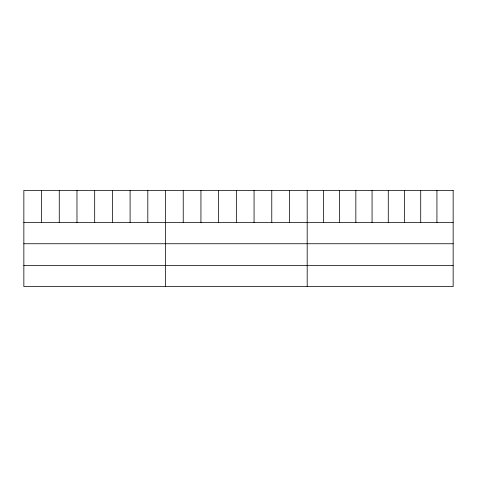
<?xml version="1.0" encoding="UTF-8"?>
<svg xmlns="http://www.w3.org/2000/svg" width="477" height="477" viewBox="0 0 477 477"><rect width="100%" height="100%" fill="white"/><g stroke="black" fill="none" stroke-linecap="round" stroke-linejoin="round"><path stroke-width="0.72" d="M23.85 222.628L453.15 222.628M23.85 243.741L453.15 243.741M23.85 265.486L453.15 265.486M436.932 190.406L436.932 222.628M420.714 190.406L420.714 222.628M404.496 190.406L404.496 222.628M388.278 190.406L388.278 222.628M372.06 190.406L372.06 222.628M355.842 190.406L355.842 222.628M339.624 190.406L339.624 222.628M323.406 190.406L323.406 222.628M307.188 190.406L307.188 286.594M289.479 190.406L289.479 222.628M271.771 190.406L271.771 222.628M254.062 190.406L254.062 222.628M236.353 190.406L236.353 222.628M218.645 190.406L218.645 222.628M200.936 190.406L200.936 222.628M183.228 190.406L183.228 222.628M165.519 190.406L165.519 286.594M147.81 190.406L147.81 222.628M130.102 190.406L130.102 222.628M112.393 190.406L112.393 222.628M94.684 190.406L94.684 222.628M76.976 190.406L76.976 222.628M59.267 190.406L59.267 222.628M41.559 190.406L41.559 222.628M453.15 190.406L23.85 190.406L23.85 286.594L453.15 286.594L453.15 190.406"/></g></svg>
